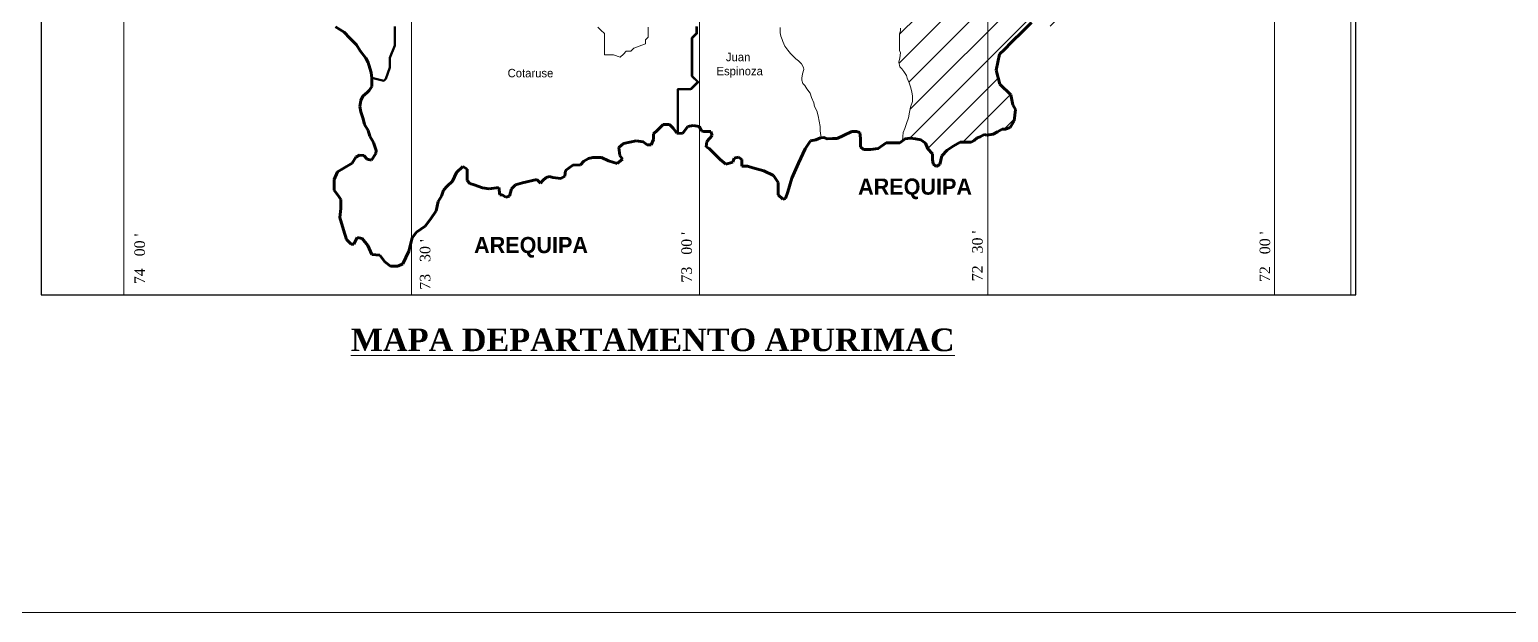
# Model space of a CAD drawing. Header units: metres. Extents: x 758904 to 760277, y 8387332 to 8388258.
# Drawn here: x 760189.25 to 760212.53, y 8387920.22 to 8387929.39 of the extents above; entities that cross this region are included whole.
import ezdxf

# ---------------------------------------------------------------- set-up
doc = ezdxf.new("R2010")
doc.units = ezdxf.units.M
for name, color, linetype, lineweight in [('02', 2, 'Continuous', 20), ('8', 5, 'Continuous', 60), ('Cap Prov', 94, 'Continuous', 25), ('Distrito', 212, 'Continuous', 25), ('Ejes de Coordenadas', 38, 'Continuous', 5), ('HIDROLOGIA', 151, 'Continuous', 18), ('N-Ciudades', 10, 'Continuous', 18), ('PERFIL', 150, 'Continuous', 9), ('PLUMA 01', 31, 'Continuous', 9), ('Red vías Vecinales', 106, 'Continuous', 40)]:
    doc.layers.add(name, color=color, linetype=linetype, lineweight=lineweight)
doc.styles.add('ARIAL', font='arial.ttf')
doc.styles.add('century', font='GOTHIC.TTF')

msp = doc.modelspace()

# ---------------------------------------------------------------- hatches: boundary and pattern name
at = {"layer": 'PERFIL'}
h = msp.add_hatch(dxfattribs=at)
h.set_pattern_fill('ANSI31', color=3, scale=0.1, style=0)
h.set_pattern_definition([(45, (-467.80067, -17601.13015), (-0.224506403027, 0.224506403027), [])])
h.paths.add_polyline_path([(760205.705, 8387930.818), (760205.769, 8387930.956), (760205.846, 8387931.033), (760205.931, 8387931.033), (760205.931, 8387931.254), (760205.872, 8387931.373), (760205.823, 8387931.474), (760205.734, 8387931.474), (760205.63, 8387931.474), (760205.569, 8387931.413), (760205.483, 8387931.413), (760205.396, 8387931.45), (760205.259, 8387931.51), (760205.154, 8387931.614), (760205.154, 8387931.678), (760205.086, 8387931.746), (760205.086, 8387931.842), (760205.023, 8387931.842), (760204.976, 8387931.888), (760204.924, 8387931.94), (760204.821, 8387932.043), (760204.76, 8387932.104), (760204.674, 8387932.191), (760204.594, 8387932.191), (760204.481, 8387932.191), (760204.392, 8387932.191), (760204.33, 8387932.13), (760204.33, 8387929.829), (760205.764, 8387929.829), (760205.767, 8387929.845), (760205.762, 8387930.04), (760205.705, 8387930.19)])
h.paths.add_polyline_path([(760204.33, 8387932.13), (760204.322, 8387932.121), (760204.241, 8387932.04), (760204.201, 8387931.927), (760204.172, 8387931.844), (760204.012, 8387931.9), (760203.97, 8387931.858), (760203.825, 8387931.773), (760203.748, 8387931.688), (760203.635, 8387931.583), (760203.562, 8387931.553), (760203.499, 8387931.616), (760203.34, 8387931.616), (760203.34, 8387931.484), (760203.308, 8387931.211), (760203.181, 8387931.052), (760203.132, 8387930.782), (760203.076, 8387930.677), (760203.076, 8387930.603), (760203.049, 8387930.575), (760202.993, 8387930.519), (760202.966, 8387930.435), (760202.947, 8387930.373), (760202.897, 8387930.323), (760202.897, 8387930.24), (760202.919, 8387930.185), (760202.94, 8387930.129), (760202.957, 8387930.084), (760202.977, 8387930.034), (760202.977, 8387929.99), (760203.013, 8387929.954), (760203.013, 8387929.871), (760202.999, 8387929.829), (760204.33, 8387929.829)])
h.paths.add_polyline_path([(760204.33, 8387929.829), (760202.999, 8387929.829), (760202.992, 8387929.81), (760202.992, 8387929.762), (760202.992, 8387929.717), (760202.992, 8387929.671), (760202.941, 8387929.671), (760202.915, 8387929.697), (760202.859, 8387929.697), (760202.867, 8387929.677), (760202.867, 8387929.646), (760202.893, 8387929.592), (760202.905, 8387929.534), (760202.946, 8387929.492), (760202.958, 8387929.414), (760202.958, 8387929.369), (760202.94, 8387929.323), (760202.94, 8387929.263), (760202.94, 8387929.196), (760202.94, 8387929.123), (760202.94, 8387929.064), (760202.956, 8387929.024), (760202.945, 8387928.947), (760202.931, 8387928.879), (760202.946, 8387928.807), (760202.979, 8387928.773), (760203.008, 8387928.729), (760203.048, 8387928.67), (760203.063, 8387928.628), (760203.091, 8387928.551), (760203.119, 8387928.474), (760203.132, 8387928.403), (760203.143, 8387928.346), (760203.143, 8387928.26), (760203.116, 8387928.172), (760203.099, 8387928.093), (760203.082, 8387928.001), (760203.05, 8387927.911), (760203.023, 8387927.833), (760203, 8387927.77), (760202.989, 8387927.643), (760203.028, 8387927.673), (760203.109, 8387927.683), (760203.193, 8387927.669), (760203.274, 8387927.653), (760203.35, 8387927.604), (760203.384, 8387927.512), (760203.461, 8387927.435), (760203.461, 8387927.344), (760203.472, 8387927.279), (760203.516, 8387927.236), (760203.575, 8387927.266), (760203.606, 8387927.404), (760203.693, 8387927.49), (760203.786, 8387927.558), (760203.893, 8387927.62), (760204.067, 8387927.62), (760204.118, 8387927.643), (760204.161, 8387927.689), (760204.208, 8387927.701), (760204.275, 8387927.741), (760204.315, 8387927.73), (760204.33, 8387927.732)])
h.paths.add_polyline_path([(760205.527, 8387929.633), (760205.591, 8387929.66), (760205.663, 8387929.66), (760205.696, 8387929.693), (760205.746, 8387929.744), (760205.764, 8387929.829), (760204.33, 8387929.829), (760204.33, 8387927.732), (760204.416, 8387927.744), (760204.484, 8387927.783), (760204.554, 8387927.823), (760204.61, 8387927.821), (760204.683, 8387927.847), (760204.747, 8387927.952), (760204.765, 8387928.135), (760204.722, 8387928.208), (760204.692, 8387928.363), (760204.521, 8387928.534), (760204.46, 8387928.752), (760204.517, 8387929.004), (760204.591, 8387929.078), (760204.705, 8387929.191), (760204.88, 8387929.367), (760205.016, 8387929.503), (760205.138, 8387929.532), (760205.181, 8387929.507), (760205.264, 8387929.424), (760205.342, 8387929.457), (760205.434, 8387929.542)])
h.paths.add_polyline_path([(760203.343, 8387929.796), (760204.805, 8387929.796), (760204.805, 8387930.082), (760203.343, 8387930.082)], flags=9)
h.paths.add_polyline_path([(760200.769, 8387929.975), (760203.619, 8387929.975), (760203.619, 8387930.588), (760200.769, 8387930.588)], flags=9)

# ---------------------------------------------------------------- linework, layer by layer
at = {"lineweight": 60}
for p, q in [((760194.198, 8387929.348), (760194.062, 8387929.434)), ((760194.29, 8387929.255), (760194.198, 8387929.348)), ((760204.88, 8387929.367), (760204.705, 8387929.191)), ((760205.016, 8387929.503), (760204.88, 8387929.367)), ((760194.391, 8387929.153), (760194.29, 8387929.255)), ((760194.452, 8387929.054), (760194.391, 8387929.153)), ((760204.705, 8387929.191), (760204.591, 8387929.078)), ((760194.541, 8387928.94), (760194.452, 8387929.054)), ((760194.579, 8387928.875), (760194.541, 8387928.94)), ((760204.517, 8387929.004), (760204.46, 8387928.752)), ((760204.591, 8387929.078), (760204.517, 8387929.004)), ((760194.605, 8387928.786), (760194.579, 8387928.875)), ((760194.623, 8387928.714), (760194.605, 8387928.786)), ((760194.634, 8387928.628), (760194.623, 8387928.714)), ((760204.46, 8387928.752), (760204.521, 8387928.534)), ((760194.563, 8387928.401), (760194.593, 8387928.432)), ((760194.593, 8387928.432), (760194.633, 8387928.493)), ((760194.633, 8387928.493), (760194.634, 8387928.628)), ((760204.521, 8387928.534), (760204.692, 8387928.363)), ((760194.443, 8387928.181), (760194.459, 8387928.276)), ((760194.459, 8387928.276), (760194.494, 8387928.345)), ((760194.494, 8387928.345), (760194.563, 8387928.401)), ((760204.692, 8387928.363), (760204.722, 8387928.208)), ((760204.722, 8387928.208), (760204.765, 8387928.135)), ((760194.46, 8387928.096), (760194.443, 8387928.181)), ((760194.498, 8387927.986), (760194.46, 8387928.096)), ((760194.521, 8387927.899), (760194.498, 8387927.986)), ((760204.747, 8387927.952), (760204.683, 8387927.847)), ((760204.765, 8387928.135), (760204.747, 8387927.952)), ((760194.575, 8387927.802), (760194.521, 8387927.899)), ((760194.602, 8387927.714), (760194.575, 8387927.802)), ((760199.13, 8387927.807), (760199.07, 8387927.748)), ((760199.07, 8387927.748), (760199.07, 8387927.661)), ((760199.218, 8387927.896), (760199.13, 8387927.807)), ((760199.321, 8387927.896), (760199.218, 8387927.896)), ((760199.379, 8387927.838), (760199.321, 8387927.896)), ((760199.435, 8387927.761), (760199.379, 8387927.838)), ((760199.526, 8387927.757), (760199.435, 8387927.761)), ((760199.606, 8387927.863), (760199.526, 8387927.757)), ((760199.693, 8387927.883), (760199.606, 8387927.863)), ((760199.788, 8387927.863), (760199.693, 8387927.883)), ((760199.825, 8387927.799), (760199.788, 8387927.863)), ((760199.862, 8387927.785), (760199.825, 8387927.799)), ((760199.969, 8387927.785), (760199.862, 8387927.785)), ((760199.906, 8387927.628), (760199.994, 8387927.723)), ((760199.994, 8387927.723), (760199.969, 8387927.785)), ((760202.06, 8387927.723), (760201.961, 8387927.677)), ((760202.192, 8387927.785), (760202.06, 8387927.723)), ((760202.262, 8387927.785), (760202.192, 8387927.785)), ((760202.314, 8387927.771), (760202.262, 8387927.785)), ((760202.328, 8387927.678), (760202.314, 8387927.771)), ((760204.275, 8387927.741), (760204.208, 8387927.701)), ((760204.315, 8387927.73), (760204.275, 8387927.741)), ((760204.416, 8387927.744), (760204.315, 8387927.73)), ((760204.484, 8387927.783), (760204.416, 8387927.744)), ((760204.554, 8387927.823), (760204.484, 8387927.783)), ((760204.61, 8387927.821), (760204.554, 8387927.823)), ((760204.683, 8387927.847), (760204.61, 8387927.821)), ((760194.663, 8387927.614), (760194.602, 8387927.714)), ((760194.703, 8387927.488), (760194.663, 8387927.614)), ((760194.698, 8387927.438), (760194.703, 8387927.488)), ((760198.597, 8387927.599), (760198.521, 8387927.535)), ((760198.521, 8387927.535), (760198.54, 8387927.41)), ((760198.797, 8387927.639), (760198.597, 8387927.599)), ((760198.903, 8387927.624), (760198.797, 8387927.639)), ((760198.968, 8387927.574), (760198.903, 8387927.624)), ((760199.032, 8387927.578), (760198.968, 8387927.574)), ((760199.07, 8387927.661), (760199.032, 8387927.578)), ((760199.899, 8387927.545), (760199.906, 8387927.628)), ((760199.944, 8387927.52), (760199.899, 8387927.545)), ((760200.02, 8387927.444), (760199.944, 8387927.52)), ((760201.455, 8387927.513), (760201.353, 8387927.288)), ((760201.538, 8387927.641), (760201.455, 8387927.513)), ((760201.623, 8387927.657), (760201.538, 8387927.641)), ((760201.697, 8387927.686), (760201.623, 8387927.657)), ((760201.748, 8387927.691), (760201.697, 8387927.686)), ((760201.804, 8387927.669), (760201.748, 8387927.691)), ((760201.887, 8387927.677), (760201.804, 8387927.669)), ((760201.961, 8387927.677), (760201.887, 8387927.677)), ((760202.328, 8387927.546), (760202.328, 8387927.678)), ((760202.374, 8387927.501), (760202.328, 8387927.546)), ((760202.482, 8387927.501), (760202.374, 8387927.501)), ((760202.605, 8387927.52), (760202.482, 8387927.501)), ((760202.733, 8387927.61), (760202.605, 8387927.52)), ((760202.945, 8387927.61), (760202.733, 8387927.61)), ((760203.028, 8387927.673), (760202.945, 8387927.61)), ((760203.109, 8387927.683), (760203.028, 8387927.673)), ((760203.193, 8387927.669), (760203.109, 8387927.683)), ((760203.274, 8387927.653), (760203.193, 8387927.669)), ((760203.35, 8387927.604), (760203.274, 8387927.653)), ((760203.384, 8387927.512), (760203.35, 8387927.604)), ((760203.461, 8387927.435), (760203.384, 8387927.512)), ((760203.693, 8387927.49), (760203.606, 8387927.404)), ((760203.786, 8387927.558), (760203.693, 8387927.49)), ((760203.893, 8387927.62), (760203.786, 8387927.558)), ((760204.067, 8387927.62), (760203.893, 8387927.62)), ((760204.118, 8387927.643), (760204.067, 8387927.62)), ((760204.161, 8387927.689), (760204.118, 8387927.643)), ((760204.208, 8387927.701), (760204.161, 8387927.689)), ((760194.181, 8387927.204), (760194.326, 8387927.286)), ((760194.326, 8387927.286), (760194.383, 8387927.382)), ((760194.383, 8387927.382), (760194.441, 8387927.415)), ((760194.441, 8387927.415), (760194.509, 8387927.41)), ((760194.509, 8387927.41), (760194.56, 8387927.353)), ((760194.56, 8387927.353), (760194.631, 8387927.337)), ((760194.631, 8387927.337), (760194.698, 8387927.438)), ((760197.799, 8387927.254), (760197.681, 8387927.172)), ((760197.918, 8387927.264), (760197.799, 8387927.254)), ((760197.974, 8387927.319), (760197.918, 8387927.264)), ((760198.046, 8387927.363), (760197.974, 8387927.319)), ((760198.115, 8387927.378), (760198.046, 8387927.363)), ((760198.249, 8387927.378), (760198.115, 8387927.378)), ((760198.362, 8387927.327), (760198.249, 8387927.378)), ((760198.496, 8387927.283), (760198.362, 8387927.327)), ((760198.58, 8387927.351), (760198.496, 8387927.283)), ((760198.54, 8387927.41), (760198.58, 8387927.351)), ((760200.117, 8387927.347), (760200.02, 8387927.444)), ((760200.205, 8387927.272), (760200.117, 8387927.347)), ((760200.316, 8387927.301), (760200.205, 8387927.272)), ((760200.337, 8387927.364), (760200.316, 8387927.301)), ((760200.405, 8387927.381), (760200.337, 8387927.364)), ((760200.457, 8387927.348), (760200.405, 8387927.381)), ((760200.457, 8387927.24), (760200.457, 8387927.348)), ((760201.353, 8387927.288), (760201.245, 8387927.052)), ((760203.461, 8387927.344), (760203.461, 8387927.435)), ((760203.472, 8387927.279), (760203.461, 8387927.344)), ((760203.516, 8387927.236), (760203.472, 8387927.279)), ((760203.575, 8387927.266), (760203.516, 8387927.236)), ((760203.606, 8387927.404), (760203.575, 8387927.266)), ((760194.044, 8387927.029), (760194.092, 8387927.153)), ((760194.044, 8387926.861), (760194.044, 8387927.029)), ((760194.092, 8387927.153), (760194.181, 8387927.204)), ((760195.968, 8387927.14), (760195.903, 8387927.004)), ((760196.066, 8387927.235), (760195.968, 8387927.14)), ((760196.136, 8387927.195), (760196.066, 8387927.235)), ((760196.136, 8387927.125), (760196.136, 8387927.195)), ((760196.136, 8387927.013), (760196.136, 8387927.125)), ((760197.232, 8387927.032), (760197.007, 8387926.976)), ((760197.289, 8387926.975), (760197.232, 8387927.032)), ((760197.376, 8387927.062), (760197.326, 8387927.013)), ((760197.429, 8387927.079), (760197.376, 8387927.062)), ((760197.483, 8387927.062), (760197.429, 8387927.079)), ((760197.608, 8387927.044), (760197.483, 8387927.062)), ((760197.672, 8387927.084), (760197.608, 8387927.044)), ((760197.681, 8387927.172), (760197.672, 8387927.084)), ((760200.55, 8387927.24), (760200.457, 8387927.24)), ((760200.634, 8387927.216), (760200.55, 8387927.24)), ((760200.803, 8387927.166), (760200.634, 8387927.216)), ((760200.956, 8387927.096), (760200.803, 8387927.166)), ((760201.031, 8387926.985), (760200.956, 8387927.096)), ((760201.245, 8387927.052), (760201.183, 8387926.835)), ((760194.113, 8387926.761), (760194.044, 8387926.861)), ((760195.763, 8387926.861), (760195.732, 8387926.769)), ((760195.822, 8387926.927), (760195.763, 8387926.861)), ((760195.903, 8387927.004), (760195.822, 8387926.927)), ((760196.178, 8387926.97), (760196.136, 8387927.013)), ((760196.244, 8387926.947), (760196.178, 8387926.97)), ((760196.376, 8387926.902), (760196.244, 8387926.947)), ((760196.479, 8387926.883), (760196.376, 8387926.902)), ((760196.633, 8387926.905), (760196.479, 8387926.883)), ((760196.649, 8387926.789), (760196.633, 8387926.905)), ((760196.633, 8387926.905), (760196.633, 8387926.905)), ((760196.687, 8387926.789), (760196.649, 8387926.789)), ((760196.743, 8387926.752), (760196.687, 8387926.789)), ((760196.833, 8387926.886), (760196.803, 8387926.766)), ((760196.896, 8387926.949), (760196.833, 8387926.886)), ((760197.007, 8387926.976), (760196.896, 8387926.949)), ((760197.326, 8387927.013), (760197.289, 8387926.975)), ((760201.03, 8387926.789), (760201.031, 8387926.985)), ((760201.103, 8387926.719), (760201.03, 8387926.789)), ((760201.183, 8387926.835), (760201.146, 8387926.729)), ((760194.144, 8387926.716), (760194.113, 8387926.761)), ((760194.13, 8387926.433), (760194.144, 8387926.575)), ((760194.144, 8387926.575), (760194.144, 8387926.716)), ((760195.68, 8387926.682), (760195.645, 8387926.538)), ((760195.732, 8387926.769), (760195.68, 8387926.682)), ((760196.803, 8387926.766), (760196.743, 8387926.752)), ((760201.146, 8387926.729), (760201.103, 8387926.719)), ((760194.186, 8387926.237), (760194.13, 8387926.433)), ((760195.556, 8387926.404), (760195.474, 8387926.296)), ((760195.645, 8387926.538), (760195.556, 8387926.404)), ((760194.236, 8387926.084), (760194.186, 8387926.237)), ((760194.403, 8387926.117), (760194.351, 8387926.011)), ((760194.484, 8387926.101), (760194.403, 8387926.117)), ((760194.571, 8387925.991), (760194.484, 8387926.101)), ((760195.267, 8387926.115), (760195.215, 8387925.901)), ((760195.335, 8387926.204), (760195.267, 8387926.115)), ((760195.474, 8387926.296), (760195.335, 8387926.204)), ((760194.31, 8387926.014), (760194.236, 8387926.084)), ((760194.351, 8387926.011), (760194.31, 8387926.014)), ((760194.632, 8387925.851), (760194.571, 8387925.991)), ((760195.215, 8387925.901), (760195.124, 8387925.704)), ((760194.759, 8387925.839), (760194.632, 8387925.851)), ((760194.839, 8387925.734), (760194.759, 8387925.839)), ((760194.93, 8387925.668), (760194.839, 8387925.734)), ((760194.984, 8387925.668), (760194.93, 8387925.668)), ((760195.042, 8387925.668), (760194.984, 8387925.668)), ((760195.124, 8387925.704), (760195.042, 8387925.668))]:
    msp.add_line(p, q, dxfattribs=at)
at = {"layer": '02'}
for points in [[(760194.997, 8387929.437), (760194.997, 8387929.263), (760194.997, 8387929.142), (760194.916, 8387928.948), (760194.916, 8387928.87), (760194.916, 8387928.793), (760194.854, 8387928.616), (760194.822, 8387928.585), (760194.634, 8387928.629)], [(760199.747, 8387929.437), (760199.747, 8387929.333), (760199.674, 8387929.26), (760199.674, 8387929.103), (760199.674, 8387928.953), (760199.674, 8387928.802), (760199.674, 8387928.66), (760199.766, 8387928.568), (760199.651, 8387928.452), (760199.651, 8387928.452), (760199.651, 8387928.452), (760199.533, 8387928.452), (760199.45, 8387928.452), (760199.45, 8387928.302), (760199.45, 8387928.026), (760199.45, 8387927.893), (760199.449, 8387927.76)], [(760199.761, 8387929.432), (760199.761, 8387929.328), (760199.688, 8387929.255), (760199.688, 8387929.098), (760199.688, 8387928.948), (760199.688, 8387928.798), (760199.688, 8387928.656), (760199.781, 8387928.563), (760199.665, 8387928.447), (760199.665, 8387928.447), (760199.665, 8387928.447), (760199.548, 8387928.447), (760199.464, 8387928.447), (760199.464, 8387928.297), (760199.464, 8387928.021), (760199.464, 8387927.888), (760199.463, 8387927.756)]]:
    msp.add_lwpolyline(points, dxfattribs=at)
at = {"layer": 'Cap Prov', "lineweight": 50}
for points in [[(760194.997, 8387929.437), (760194.997, 8387929.263), (760194.997, 8387929.142), (760194.916, 8387928.948), (760194.916, 8387928.87), (760194.916, 8387928.793), (760194.854, 8387928.616), (760194.822, 8387928.585), (760194.634, 8387928.629)], [(760199.747, 8387929.437), (760199.747, 8387929.333), (760199.674, 8387929.26), (760199.674, 8387929.103), (760199.674, 8387928.953), (760199.674, 8387928.802), (760199.674, 8387928.66), (760199.766, 8387928.568), (760199.651, 8387928.452), (760199.651, 8387928.452), (760199.651, 8387928.452), (760199.533, 8387928.452), (760199.45, 8387928.452), (760199.45, 8387928.302), (760199.45, 8387928.026), (760199.45, 8387927.893), (760199.449, 8387927.76)]]:
    msp.add_lwpolyline(points, dxfattribs=at)
at = {"layer": 'Ejes de Coordenadas', "linetype": 'Continuous'}
for p, q in [((760190.732, 8387943.808), (760190.732, 8387925.216)), ((760195.259, 8387943.808), (760195.259, 8387925.216)), ((760199.792, 8387943.808), (760199.792, 8387925.216)), ((760204.33, 8387943.808), (760204.33, 8387925.216)), ((760208.842, 8387943.808), (760208.842, 8387925.216)), ((760190.732, 8387925.216), (760210.044, 8387925.216))]:
    msp.add_line(p, q, dxfattribs=at)
msp.add_lwpolyline([(760210.044, 8387925.216), (760189.43, 8387925.216), (760189.43, 8387942.403), (760210.044, 8387942.403)], close=True, dxfattribs=at)
at = {"layer": 'HIDROLOGIA', "linetype": 'Continuous', "lineweight": 5}
msp.add_lwpolyline([(760198.985, 8387929.427), (760198.985, 8387929.342), (760198.985, 8387929.272), (760198.94, 8387929.227), (760198.94, 8387929.169), (760198.84, 8387929.13), (760198.758, 8387929.098), (760198.712, 8387929.052), (760198.64, 8387929.052), (760198.595, 8387929.006), (760198.543, 8387928.955), (760198.437, 8387928.991), (760198.386, 8387928.991), (760198.295, 8387928.991), (760198.295, 8387929.067), (760198.295, 8387929.148), (760198.295, 8387929.248), (760198.295, 8387929.327), (760198.237, 8387929.384), (760198.192, 8387929.43)], dxfattribs=at)
at = {"layer": 'N-Ciudades', "linetype": 'Continuous', "lineweight": 5}
for points in [[(760201.06, 8387929.426), (760201.06, 8387929.374), (760201.06, 8387929.339), (760201.071, 8387929.287), (760201.091, 8387929.235), (760201.102, 8387929.204), (760201.138, 8387929.132), (760201.181, 8387929.068), (760201.223, 8387929.016), (760201.26, 8387928.979), (760201.309, 8387928.929), (760201.349, 8387928.901), (760201.4, 8387928.85), (760201.427, 8387928.794), (760201.434, 8387928.763), (760201.415, 8387928.695), (760201.404, 8387928.626), (760201.404, 8387928.594), (760201.418, 8387928.541), (760201.45, 8387928.509), (760201.484, 8387928.458), (760201.535, 8387928.389), (760201.556, 8387928.32), (760201.59, 8387928.236), (760201.605, 8387928.179), (760201.641, 8387928.113), (760201.658, 8387928.034), (760201.675, 8387927.95), (760201.693, 8387927.865), (760201.693, 8387927.799), (760201.707, 8387927.687)], [(760202.958, 8387929.414), (760202.958, 8387929.369), (760202.94, 8387929.323), (760202.94, 8387929.263), (760202.94, 8387929.196), (760202.94, 8387929.123), (760202.94, 8387929.064), (760202.956, 8387929.024), (760202.945, 8387928.947), (760202.931, 8387928.879), (760202.946, 8387928.807), (760202.979, 8387928.773), (760203.008, 8387928.729), (760203.048, 8387928.67), (760203.063, 8387928.628), (760203.091, 8387928.551), (760203.119, 8387928.474), (760203.132, 8387928.403), (760203.143, 8387928.346), (760203.143, 8387928.26), (760203.116, 8387928.172), (760203.099, 8387928.093), (760203.082, 8387928.001), (760203.05, 8387927.911), (760203.023, 8387927.833), (760203, 8387927.77), (760202.989, 8387927.643), (760202.989, 8387927.643)]]:
    msp.add_lwpolyline(points, dxfattribs=at)
at = {"layer": 'PLUMA 01'}
msp.add_lwpolyline([(760177.354, 8387920.215), (760277.439, 8387920.215), (760277.439, 8387979.615), (760177.354, 8387979.615)], close=True, dxfattribs=at)
at = {"layer": 'Red vías Vecinales', "color": 7, "lineweight": 30}
msp.add_lwpolyline([(760189.43, 8387925.216), (760210.121, 8387925.216), (760210.121, 8387943.808), (760189.43, 8387943.808), (760189.43, 8387925.216)], dxfattribs=at)

# ---------------------------------------------------------------- texts
at = {"layer": '8', "color": 7, "char_height": 0.25396, "attachment_point": 1, "style": 'century'}
for insert in [(760202.289, 8387927.046), (760196.244, 8387926.126)]:
    msp.add_mtext('{\\fBankGothic Md BT|b1|i0|c0|p34;AREQUIPA}', dxfattribs=dict(at, insert=insert))
at = {"layer": '8', "color": 5, "lineweight": 5, "insert": (760194.302, 8387924.685), "char_height": 0.35631, "attachment_point": 1, "style": 'century'}
msp.add_mtext('{\\fBook Antiqua|b1|i0|c0|p18;\\L\\C7;MAPA DEPARTAMENTO APURIMAC}', dxfattribs=at)
at = {"layer": 'Distrito', "linetype": 'Continuous', "lineweight": 5, "char_height": 0.1326, "width": 1.67709, "attachment_point": 1, "style": 'century'}
for s, insert in [('   Juan\\PEspinoza', (760200.06, 8387929.025)), ('Cotaruse', (760196.772, 8387928.772))]:
    msp.add_mtext(s, dxfattribs=dict(at, insert=insert))
at = {"layer": 'Ejes de Coordenadas', "char_height": 0.16581, "width": 1.11146, "attachment_point": 1, "rotation": 90, "style": 'ARIAL'}
for s, insert in [("{\\fTimes New Roman|b0|i0|c0|p18;74   00 '}", (760190.897, 8387925.383)), ("{\\fTimes New Roman|b0|i0|c0|p18;73   00 '}", (760199.507, 8387925.408)), ("{\\fTimes New Roman|b0|i0|c0|p18;72   30 '}", (760204.084, 8387925.429)), ("{\\fTimes New Roman|b0|i0|c0|p18;72   00 '}", (760208.609, 8387925.416)), ("{\\fTimes New Roman|b0|i0|c0|p18;73   30 '}", (760195.39, 8387925.294))]:
    msp.add_mtext(s, dxfattribs=dict(at, insert=insert))

doc.saveas('drawing.dxf')
